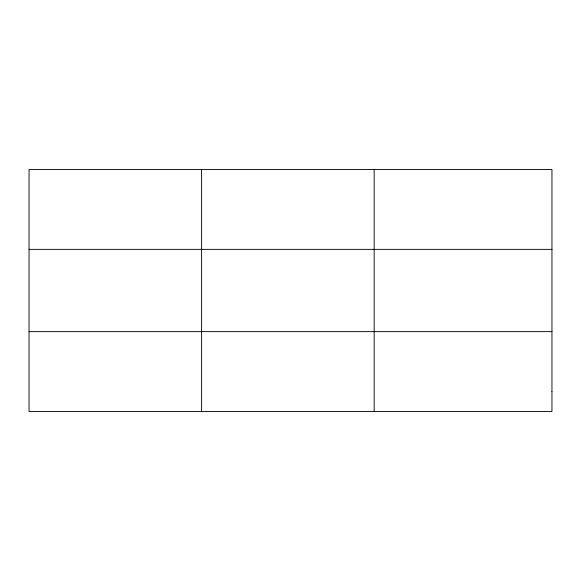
<?xml version="1.0" encoding="UTF-8"?>
<svg xmlns="http://www.w3.org/2000/svg" width="581" height="581" viewBox="0 0 581 581"><rect width="100%" height="100%" fill="white"/><g stroke="black" fill="none" stroke-linecap="round" stroke-linejoin="round"><path stroke-width="0.87" d="M201.607 411.486L201.607 169.514M374.164 411.486L374.164 169.514M29.05 249.365L551.95 249.365M29.05 331.635L551.95 331.635M551.95 391.521L551.95 411.486L29.05 411.486L29.05 169.514L551.95 169.514L551.95 391.521"/></g></svg>
